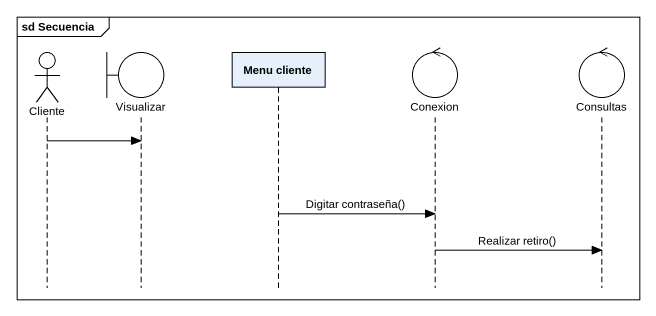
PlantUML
@startuml
mainframe sd Secuencia
hide footbox
actor Cliente
boundary Visualizar
participant "Menu cliente" as Menu_cliente
control Conexion
control Consultas

Cliente -> Visualizar
Menu_cliente -> Conexion : Digitar contraseña()
Conexion -> Consultas : Realizar retiro()
@enduml
